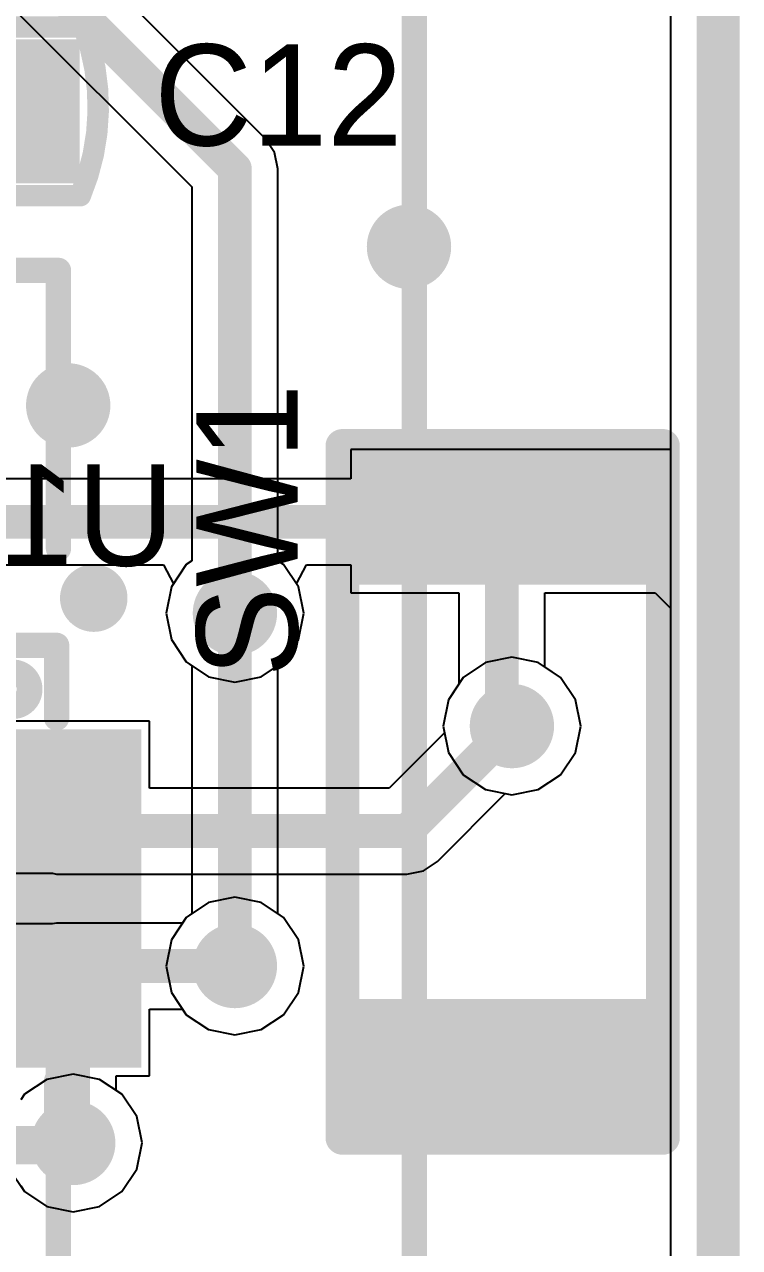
# Model space of a CAD drawing. Extents: x 1.246 to 2.212, y 2.225 to 2.946.
# Drawn here: x 2.0433 to 2.2102, y 2.4198 to 2.7052 of the extents above; entities that cross this region are included whole.
import ezdxf

# ---------------------------------------------------------------- set-up
doc = ezdxf.new("R2010")
doc.units = 0
doc.layers.get('0').update_dxf_attribs({"linetype": 'CONTINUOUS'})
for name, color, linetype in [('BOTTOMLAYER', 5, 'CONTINUOUS'), ('BOTTOMOVERLAY', 54, 'CONTINUOUS'), ('BOTTOMPASTE', 16, 'CONTINUOUS'), ('BOTTOMSOLDER', 6, 'CONTINUOUS'), ('KEEPOUTLAYER', 6, 'CONTINUOUS'), ('MULTILAYER', 9, 'CONTINUOUS'), ('TOPLAYER', 1, 'CONTINUOUS'), ('TOPOVERLAY', 2, 'CONTINUOUS'), ('TOPPASTE', 8, 'CONTINUOUS'), ('TOPSOLDER', 216, 'CONTINUOUS'), ('VIAHOLELAYER', 16, 'CONTINUOUS')]:
    doc.layers.add(name, color=color, linetype=linetype)

# ---------------------------------------------------------------- blocks, each defined once
blk = doc.blocks.new('C_0402_2')
at = {"layer": 'TOPLAYER'}
for p, q in [((0.008518, 0.0165), (-0.008982, 0.0165)), ((-0.008982, 0.0165), (-0.008982, -0.0165)), ((0.008518, -0.016), (0.008518, 0.0165)), ((-0.008982, -0.0165), (0.009018, -0.0165)), ((0.009018, -0.0165), (0.008518, -0.016))]:
    blk.add_line(p, q, dxfattribs=at)
for points in [[(-0.00884, -0.012795), (-0.00884, 0.012795), (-0.030494, -0.012795), (-0.030494, 0.012795)], [(0.03053, -0.012795), (0.03053, 0.012795), (0.008876, -0.012795), (0.008876, 0.012795)]]:
    blk.add_solid(points, dxfattribs=at)
at = {"layer": 'TOPOVERLAY', "const_width": 0.005}
for points in [[(-0.03382, -0.019341, -0.193022), (-0.033854, 0.01965)], [(0.035464, 0.019716, -0.191665), (0.034708, -0.019637)]]:
    blk.add_lwpolyline(points, format="xyb", dxfattribs=at)
at = {"layer": 'TOPOVERLAY', "const_width": 0.0025}
for points in [[(-0.035104, 0.01965, 1), (-0.032604, 0.01965, 1)], [(-0.03509, 0.019685, 1), (-0.03259, 0.019685, 1)], [(-0.009106, 0.019685, 1), (-0.006606, 0.019685, 1)], [(0.006642, 0.019685, 1), (0.009142, 0.019685, 1)], [(0.034214, 0.019716, 1), (0.036714, 0.019716, 1)], [(0.034225, 0.019685, 1), (0.036726, 0.019685, 1)], [(-0.03509, -0.019291, 1), (-0.03259, -0.019291, 1)], [(-0.03507, -0.019341, 1), (-0.03257, -0.019341, 1)], [(-0.009106, -0.019685, 1), (-0.006606, -0.019685, 1)], [(0.006642, -0.019685, 1), (0.009142, -0.019685, 1)], [(0.033438, -0.019685, 1), (0.035938, -0.019685, 1)], [(0.033458, -0.019637, 1), (0.035958, -0.019637, 1)]]:
    blk.add_lwpolyline(points, format="xyb", close=True, dxfattribs=at)
at = {"layer": 'TOPOVERLAY', "const_width": 0.005}
for points in [[(-0.03384, 0.019685), (-0.007856, 0.019685)], [(0.007892, 0.019685), (0.035476, 0.019685)], [(-0.03384, -0.019291), (-0.007856, -0.019685)], [(0.007892, -0.019685), (0.034688, -0.019685)]]:
    blk.add_lwpolyline(points, dxfattribs=at)
at = {"layer": 'TOPPASTE'}
for points in [[(-0.00884, -0.012795), (-0.00884, 0.012795), (-0.030494, -0.012795), (-0.030494, 0.012795)], [(0.03053, -0.012795), (0.03053, 0.012795), (0.008876, -0.012795), (0.008876, 0.012795)]]:
    blk.add_solid(points, dxfattribs=at)
at = {"layer": 'TOPSOLDER'}
for points in [[(-0.00484, -0.016795), (-0.00484, 0.016795), (-0.034494, -0.016795), (-0.034494, 0.016795)], [(0.03453, -0.016795), (0.03453, 0.016795), (0.004876, -0.016795), (0.004876, 0.016795)]]:
    blk.add_solid(points, dxfattribs=at)
blk = doc.blocks.new('SWITCH_13')
at = {"layer": 'TOPLAYER'}
for points in [[(-0.052323, 0.029528), (-0.073976, 0.029528), (-0.052323, -0.029528), (-0.073976, -0.029528)], [(0.073976, 0.029528), (0.052323, 0.029528), (0.073976, -0.029528), (0.052323, -0.029528)]]:
    blk.add_solid(points, dxfattribs=at)
at = {"layer": 'TOPOVERLAY', "const_width": 0.007874}
for points in [[(-0.080709, 0.037402), (0.080709, 0.037402)], [(-0.080709, 0.037402), (-0.080709, -0.037402)], [(0.080709, 0.037402), (0.080709, -0.037402)], [(-0.080709, -0.037402), (0.080709, -0.037402)]]:
    blk.add_lwpolyline(points, dxfattribs=at)
at = {"layer": 'TOPOVERLAY', "const_width": 0.003937}
for points in [[(-0.082677, 0.037402, 1), (-0.07874, 0.037402, 1)], [(-0.082677, 0.037402, 1), (-0.07874, 0.037402, 1)], [(0.07874, 0.037402, 1), (0.082677, 0.037402, 1)], [(0.07874, 0.037402, 1), (0.082677, 0.037402, 1)], [(-0.082677, -0.037402, 1), (-0.07874, -0.037402, 1)], [(-0.082677, -0.037402, 1), (-0.07874, -0.037402, 1)], [(0.07874, -0.037402, 1), (0.082677, -0.037402, 1)], [(0.07874, -0.037402, 1), (0.082677, -0.037402, 1)]]:
    blk.add_lwpolyline(points, format="xyb", close=True, dxfattribs=at)
at = {"layer": 'TOPPASTE'}
for points in [[(-0.052323, 0.029528), (-0.073976, 0.029528), (-0.052323, -0.029528), (-0.073976, -0.029528)], [(0.073976, 0.029528), (0.052323, 0.029528), (0.073976, -0.029528), (0.052323, -0.029528)]]:
    blk.add_solid(points, dxfattribs=at)
at = {"layer": 'TOPSOLDER'}
for points in [[(-0.048323, 0.033528), (-0.077976, 0.033528), (-0.048323, -0.033528), (-0.077976, -0.033528)], [(0.077976, 0.033528), (0.048323, 0.033528), (0.077976, -0.033528), (0.048323, -0.033528)]]:
    blk.add_solid(points, dxfattribs=at)
blk = doc.blocks.new('QFN_20_0_4___B_27')
at = {"layer": 'BOTTOMLAYER'}
for points in [[(-0.035433, 0.074803), (-0.035433, 0.051181), (-0.027559, 0.074803), (-0.027559, 0.051181)], [(-0.019685, 0.074803), (-0.019685, 0.043307), (-0.011811, 0.074803), (-0.011811, 0.043307)], [(-0.003937, 0.074803), (-0.003937, 0.043307), (0.003937, 0.074803), (0.003937, 0.043307)], [(0.011811, 0.074803), (0.011811, 0.043307), (0.019685, 0.074803), (0.019685, 0.043307)], [(0.027559, 0.074803), (0.027559, 0.051181), (0.035433, 0.074803), (0.035433, 0.051181)], [(-0.074803, 0.027559), (-0.051181, 0.027559), (-0.074803, 0.035433), (-0.051181, 0.035433)], [(0.051181, 0.027559), (0.074803, 0.027559), (0.051181, 0.035433), (0.074803, 0.035433)], [(-0.02559, -0.02559), (0.02559, -0.02559), (-0.02559, 0.02559), (0.02559, 0.02559)], [(-0.074803, 0.011811), (-0.043307, 0.011811), (-0.074803, 0.019685), (-0.043307, 0.019685)], [(0.043307, 0.011811), (0.074803, 0.011811), (0.043307, 0.019685), (0.074803, 0.019685)], [(-0.074803, -0.003937), (-0.043307, -0.003937), (-0.074803, 0.003937), (-0.043307, 0.003937)], [(0.043307, -0.003937), (0.074803, -0.003937), (0.043307, 0.003937), (0.074803, 0.003937)], [(-0.074803, -0.019685), (-0.043307, -0.019685), (-0.074803, -0.011811), (-0.043307, -0.011811)], [(0.043307, -0.019685), (0.074803, -0.019685), (0.043307, -0.011811), (0.074803, -0.011811)], [(-0.074803, -0.035433), (-0.051181, -0.035433), (-0.074803, -0.027559), (-0.051181, -0.027559)], [(0.051181, -0.035433), (0.074803, -0.035433), (0.051181, -0.027559), (0.074803, -0.027559)], [(-0.019685, -0.043307), (-0.019685, -0.074803), (-0.011811, -0.043307), (-0.011811, -0.074803)], [(-0.003937, -0.043307), (-0.003937, -0.074803), (0.003937, -0.043307), (0.003937, -0.074803)], [(0.011811, -0.043307), (0.011811, -0.074803), (0.019685, -0.043307), (0.019685, -0.074803)], [(-0.035433, -0.051181), (-0.035433, -0.074803), (-0.027559, -0.051181), (-0.027559, -0.074803)], [(0.027559, -0.051181), (0.027559, -0.074803), (0.035433, -0.051181), (0.035433, -0.074803)]]:
    blk.add_solid(points, dxfattribs=at)
at = {"layer": 'BOTTOMOVERLAY'}
for points, const_width in [([(-0.066142, 0.067716, 1), (-0.074016, 0.067716, 1)], 0.007874), ([(-0.075984, 0.067716, 1), (-0.072047, 0.067716, 1)], 0.003937), ([(-0.06811, 0.067716, 1), (-0.064173, 0.067716, 1)], 0.003937), ([(-0.060532, 0.059055, 1), (-0.057579, 0.059055, 1)], 0.002953), ([(-0.060532, 0.059055, 1), (-0.057579, 0.059055, 1)], 0.002953), ([(-0.043602, 0.059055, 1), (-0.04065, 0.059055, 1)], 0.002953), ([(0.041043, 0.059055, 1), (0.043996, 0.059055, 1)], 0.002953), ([(0.057579, 0.059055, 1), (0.060532, 0.059055, 1)], 0.002953), ([(0.057579, 0.059055, 1), (0.060532, 0.059055, 1)], 0.002953), ([(-0.044882, 0.048819, 1), (-0.052756, 0.048819, 1)], 0.006), ([(-0.054256, 0.048819, 1), (-0.051256, 0.048819, 1)], 0.003), ([(-0.046382, 0.048819, 1), (-0.043382, 0.048819, 1)], 0.003), ([(-0.060532, 0.04252, 1), (-0.057579, 0.04252, 1)], 0.002953), ([(0.057579, 0.04252, 1), (0.060532, 0.04252, 1)], 0.002953), ([(-0.060532, -0.04252, 1), (-0.057579, -0.04252, 1)], 0.002953), ([(0.057579, -0.04252, 1), (0.060532, -0.04252, 1)], 0.002953), ([(-0.060532, -0.059055, 1), (-0.057579, -0.059055, 1)], 0.002953), ([(-0.060532, -0.059055, 1), (-0.057579, -0.059055, 1)], 0.002953), ([(-0.043996, -0.059055, 1), (-0.041043, -0.059055, 1)], 0.002953), ([(0.041043, -0.059055, 1), (0.043996, -0.059055, 1)], 0.002953), ([(0.057579, -0.059055, 1), (0.060532, -0.059055, 1)], 0.002953), ([(0.057579, -0.059055, 1), (0.060532, -0.059055, 1)], 0.002953)]:
    blk.add_lwpolyline(points, format="xyb", close=True, dxfattribs=dict(at, const_width=const_width))
at = {"layer": 'BOTTOMOVERLAY', "const_width": 0.005906}
for points in [[(-0.059055, 0.04252), (-0.059055, 0.059055)], [(-0.042126, 0.059055), (-0.059055, 0.059055)], [(0.059055, 0.059055), (0.04252, 0.059055)], [(0.059055, 0.04252), (0.059055, 0.059055)], [(-0.059055, -0.059055), (-0.059055, -0.04252)], [(0.059055, -0.059055), (0.059055, -0.04252)], [(-0.04252, -0.059055), (-0.059055, -0.059055)], [(0.059055, -0.059055), (0.04252, -0.059055)]]:
    blk.add_lwpolyline(points, dxfattribs=at)
at = {"layer": 'BOTTOMPASTE'}
for points in [[(-0.035433, 0.074803), (-0.035433, 0.051181), (-0.027559, 0.074803), (-0.027559, 0.051181)], [(-0.019685, 0.074803), (-0.019685, 0.043307), (-0.011811, 0.074803), (-0.011811, 0.043307)], [(-0.003937, 0.074803), (-0.003937, 0.043307), (0.003937, 0.074803), (0.003937, 0.043307)], [(0.011811, 0.074803), (0.011811, 0.043307), (0.019685, 0.074803), (0.019685, 0.043307)], [(0.027559, 0.074803), (0.027559, 0.051181), (0.035433, 0.074803), (0.035433, 0.051181)], [(-0.074803, 0.027559), (-0.051181, 0.027559), (-0.074803, 0.035433), (-0.051181, 0.035433)], [(0.051181, 0.027559), (0.074803, 0.027559), (0.051181, 0.035433), (0.074803, 0.035433)], [(-0.02559, -0.02559), (0.02559, -0.02559), (-0.02559, 0.02559), (0.02559, 0.02559)], [(-0.074803, 0.011811), (-0.043307, 0.011811), (-0.074803, 0.019685), (-0.043307, 0.019685)], [(0.043307, 0.011811), (0.074803, 0.011811), (0.043307, 0.019685), (0.074803, 0.019685)], [(-0.074803, -0.003937), (-0.043307, -0.003937), (-0.074803, 0.003937), (-0.043307, 0.003937)], [(0.043307, -0.003937), (0.074803, -0.003937), (0.043307, 0.003937), (0.074803, 0.003937)], [(-0.074803, -0.019685), (-0.043307, -0.019685), (-0.074803, -0.011811), (-0.043307, -0.011811)], [(0.043307, -0.019685), (0.074803, -0.019685), (0.043307, -0.011811), (0.074803, -0.011811)], [(-0.074803, -0.035433), (-0.051181, -0.035433), (-0.074803, -0.027559), (-0.051181, -0.027559)], [(0.051181, -0.035433), (0.074803, -0.035433), (0.051181, -0.027559), (0.074803, -0.027559)], [(-0.019685, -0.043307), (-0.019685, -0.074803), (-0.011811, -0.043307), (-0.011811, -0.074803)], [(-0.003937, -0.043307), (-0.003937, -0.074803), (0.003937, -0.043307), (0.003937, -0.074803)], [(0.011811, -0.043307), (0.011811, -0.074803), (0.019685, -0.043307), (0.019685, -0.074803)], [(-0.035433, -0.051181), (-0.035433, -0.074803), (-0.027559, -0.051181), (-0.027559, -0.074803)], [(0.027559, -0.051181), (0.027559, -0.074803), (0.035433, -0.051181), (0.035433, -0.074803)]]:
    blk.add_solid(points, dxfattribs=at)
at = {"layer": 'BOTTOMSOLDER'}
for points in [[(-0.039433, 0.078803), (-0.039433, 0.047181), (-0.023559, 0.078803), (-0.023559, 0.047181)], [(-0.023685, 0.078803), (-0.023685, 0.039307), (-0.007811, 0.078803), (-0.007811, 0.039307)], [(-0.007937, 0.078803), (-0.007937, 0.039307), (0.007937, 0.078803), (0.007937, 0.039307)], [(0.007811, 0.078803), (0.007811, 0.039307), (0.023685, 0.078803), (0.023685, 0.039307)], [(0.023559, 0.078803), (0.023559, 0.047181), (0.039433, 0.078803), (0.039433, 0.047181)], [(-0.078803, 0.023559), (-0.047181, 0.023559), (-0.078803, 0.039433), (-0.047181, 0.039433)], [(0.047181, 0.023559), (0.078803, 0.023559), (0.047181, 0.039433), (0.078803, 0.039433)], [(-0.02959, -0.02959), (0.02959, -0.02959), (-0.02959, 0.02959), (0.02959, 0.02959)], [(-0.078803, 0.007811), (-0.039307, 0.007811), (-0.078803, 0.023685), (-0.039307, 0.023685)], [(0.039307, 0.007811), (0.078803, 0.007811), (0.039307, 0.023685), (0.078803, 0.023685)], [(-0.078803, -0.007937), (-0.039307, -0.007937), (-0.078803, 0.007937), (-0.039307, 0.007937)], [(0.039307, -0.007937), (0.078803, -0.007937), (0.039307, 0.007937), (0.078803, 0.007937)], [(-0.078803, -0.023685), (-0.039307, -0.023685), (-0.078803, -0.007811), (-0.039307, -0.007811)], [(0.039307, -0.023685), (0.078803, -0.023685), (0.039307, -0.007811), (0.078803, -0.007811)], [(-0.078803, -0.039433), (-0.047181, -0.039433), (-0.078803, -0.023559), (-0.047181, -0.023559)], [(0.047181, -0.039433), (0.078803, -0.039433), (0.047181, -0.023559), (0.078803, -0.023559)], [(-0.023685, -0.039307), (-0.023685, -0.078803), (-0.007811, -0.039307), (-0.007811, -0.078803)], [(-0.007937, -0.039307), (-0.007937, -0.078803), (0.007937, -0.039307), (0.007937, -0.078803)], [(0.007811, -0.039307), (0.007811, -0.078803), (0.023685, -0.039307), (0.023685, -0.078803)], [(-0.039433, -0.047181), (-0.039433, -0.078803), (-0.023559, -0.047181), (-0.023559, -0.078803)], [(0.023559, -0.047181), (0.023559, -0.078803), (0.039433, -0.047181), (0.039433, -0.078803)]]:
    blk.add_solid(points, dxfattribs=at)

msp = doc.modelspace()

# ---------------------------------------------------------------- linework, layer by layer
at = {"layer": 'BOTTOMLAYER'}
for p, q in [((2.194088, 2.733366), (2.194088, 2.317744)), ((2.194088, 2.733366), (2.194088, 2.317744)), ((2.099543, 2.678564), (2.052755, 2.725352)), ((2.099543, 2.678564), (2.052755, 2.725352)), ((2.038563, 2.71116), (2.082412, 2.667311)), ((2.038563, 2.71116), (2.082412, 2.667311)), ((2.101719, 2.675308), (2.099543, 2.678564)), ((2.101719, 2.675308), (2.099543, 2.678564)), ((2.102483, 2.671468), (2.101719, 2.675308)), ((2.102483, 2.671468), (2.101719, 2.675308)), ((2.102483, 2.580014), (2.102483, 2.671468)), ((2.102483, 2.580014), (2.102483, 2.671468)), ((2.082412, 2.667311), (2.082412, 2.580014)), ((2.082412, 2.667311), (2.082412, 2.580014)), ((2.082412, 2.580014), (2.081094, 2.579133)), ((2.082412, 2.580014), (2.081094, 2.579133)), ((2.103801, 2.579133), (2.102483, 2.580014)), ((2.103801, 2.579133), (2.102483, 2.580014)), ((2.081094, 2.579133), (2.077613, 2.573924)), ((2.081094, 2.579133), (2.077613, 2.573924)), ((2.107282, 2.573924), (2.103801, 2.579133)), ((2.107282, 2.573924), (2.103801, 2.579133)), ((2.077613, 2.573924), (2.076391, 2.567779)), ((2.077613, 2.573924), (2.076391, 2.567779)), ((2.108504, 2.567779), (2.107282, 2.573924)), ((2.108504, 2.567779), (2.107282, 2.573924)), ((2.076391, 2.567779), (2.077613, 2.561635)), ((2.076391, 2.567779), (2.077613, 2.561635)), ((2.107282, 2.561635), (2.108504, 2.567779)), ((2.107282, 2.561635), (2.108504, 2.567779)), ((2.077613, 2.561635), (2.081094, 2.556426)), ((2.077613, 2.561635), (2.081094, 2.556426)), ((2.103801, 2.556426), (2.107282, 2.561635)), ((2.103801, 2.556426), (2.107282, 2.561635)), ((2.157087, 2.55753), (2.150942, 2.556308)), ((2.157087, 2.55753), (2.150942, 2.556308)), ((2.163231, 2.556308), (2.157087, 2.55753)), ((2.163231, 2.556308), (2.157087, 2.55753)), ((2.081094, 2.556426), (2.086303, 2.552945)), ((2.081094, 2.556426), (2.086303, 2.552945)), ((2.098592, 2.552945), (2.103801, 2.556426)), ((2.098592, 2.552945), (2.103801, 2.556426)), ((2.150942, 2.556308), (2.145733, 2.552828)), ((2.150942, 2.556308), (2.145733, 2.552828)), ((2.16844, 2.552828), (2.163231, 2.556308)), ((2.16844, 2.552828), (2.163231, 2.556308)), ((2.086303, 2.552945), (2.092447, 2.551723)), ((2.086303, 2.552945), (2.092447, 2.551723)), ((2.092447, 2.551723), (2.098592, 2.552945)), ((2.092447, 2.551723), (2.098592, 2.552945)), ((2.145733, 2.552828), (2.142252, 2.547619)), ((2.145733, 2.552828), (2.142252, 2.547619)), ((2.171921, 2.547619), (2.16844, 2.552828)), ((2.171921, 2.547619), (2.16844, 2.552828)), ((2.142252, 2.547619), (2.14103, 2.541474)), ((2.142252, 2.547619), (2.14103, 2.541474)), ((2.173143, 2.541474), (2.171921, 2.547619)), ((2.173143, 2.541474), (2.171921, 2.547619)), ((2.072499, 2.542583), (2.037066, 2.542583)), ((2.072499, 2.542583), (2.037066, 2.542583)), ((2.072499, 2.527027), (2.072499, 2.542583)), ((2.072499, 2.527027), (2.072499, 2.542583)), ((2.141339, 2.539919), (2.128448, 2.527027)), ((2.141339, 2.539919), (2.128448, 2.527027)), ((2.14103, 2.541474), (2.141339, 2.539919)), ((2.14103, 2.541474), (2.141339, 2.539919)), ((2.171921, 2.535329), (2.173143, 2.541474)), ((2.171921, 2.535329), (2.173143, 2.541474)), ((2.16844, 2.53012), (2.171921, 2.535329)), ((2.16844, 2.53012), (2.171921, 2.535329)), ((2.163231, 2.52664), (2.16844, 2.53012)), ((2.163231, 2.52664), (2.16844, 2.53012)), ((2.128448, 2.527027), (2.072499, 2.527027)), ((2.128448, 2.527027), (2.072499, 2.527027)), ((2.139701, 2.509896), (2.155532, 2.525727)), ((2.139701, 2.509896), (2.155532, 2.525727)), ((2.155532, 2.525727), (2.157087, 2.525417)), ((2.155532, 2.525727), (2.157087, 2.525417)), ((2.157087, 2.525417), (2.163231, 2.52664)), ((2.157087, 2.525417), (2.163231, 2.52664)), ((2.136445, 2.507721), (2.139701, 2.509896)), ((2.136445, 2.507721), (2.139701, 2.509896)), ((2.029192, 2.50715), (2.049876, 2.50715)), ((2.029192, 2.50715), (2.049876, 2.50715)), ((2.049876, 2.50715), (2.050846, 2.506957)), ((2.049876, 2.50715), (2.050846, 2.506957)), ((2.050846, 2.506957), (2.132605, 2.506957)), ((2.050846, 2.506957), (2.132605, 2.506957)), ((2.132605, 2.506957), (2.136445, 2.507721)), ((2.132605, 2.506957), (2.136445, 2.507721)), ((2.086303, 2.50033), (2.081094, 2.49685)), ((2.086303, 2.50033), (2.081094, 2.49685)), ((2.092447, 2.501552), (2.086303, 2.50033)), ((2.092447, 2.501552), (2.086303, 2.50033)), ((2.098592, 2.50033), (2.092447, 2.501552)), ((2.098592, 2.50033), (2.092447, 2.501552)), ((2.103801, 2.49685), (2.098592, 2.50033)), ((2.103801, 2.49685), (2.098592, 2.50033)), ((2.081094, 2.49685), (2.080213, 2.495531)), ((2.081094, 2.49685), (2.080213, 2.495531)), ((2.107282, 2.491641), (2.103801, 2.49685)), ((2.107282, 2.491641), (2.103801, 2.49685)), ((2.049876, 2.495338), (2.029192, 2.495338)), ((2.049876, 2.495338), (2.029192, 2.495338)), ((2.050846, 2.495531), (2.049876, 2.495338)), ((2.050846, 2.495531), (2.049876, 2.495338)), ((2.080213, 2.495531), (2.050846, 2.495531)), ((2.080213, 2.495531), (2.050846, 2.495531)), ((2.108504, 2.485496), (2.107282, 2.491641)), ((2.108504, 2.485496), (2.107282, 2.491641)), ((2.107282, 2.479351), (2.108504, 2.485496)), ((2.107282, 2.479351), (2.108504, 2.485496)), ((2.103801, 2.474142), (2.107282, 2.479351)), ((2.103801, 2.474142), (2.107282, 2.479351)), ((2.072499, 2.459905), (2.072499, 2.475461)), ((2.072499, 2.475461), (2.080213, 2.475461)), ((2.072499, 2.459905), (2.072499, 2.475461)), ((2.072499, 2.475461), (2.080213, 2.475461)), ((2.080213, 2.475461), (2.081094, 2.474142)), ((2.080213, 2.475461), (2.081094, 2.474142)), ((2.081094, 2.474142), (2.086303, 2.470662)), ((2.081094, 2.474142), (2.086303, 2.470662)), ((2.098592, 2.470662), (2.103801, 2.474142)), ((2.098592, 2.470662), (2.103801, 2.474142)), ((2.086303, 2.470662), (2.092447, 2.46944)), ((2.086303, 2.470662), (2.092447, 2.46944)), ((2.092447, 2.46944), (2.098592, 2.470662)), ((2.092447, 2.46944), (2.098592, 2.470662)), ((2.06476, 2.456451), (2.06476, 2.459905)), ((2.06476, 2.459905), (2.072499, 2.459905)), ((2.06476, 2.456451), (2.06476, 2.459905)), ((2.06476, 2.459905), (2.072499, 2.459905)), ((2.06607, 2.455576), (2.06476, 2.456451)), ((2.06607, 2.455576), (2.06476, 2.456451)), ((2.069551, 2.450367), (2.06607, 2.455576)), ((2.069551, 2.450367), (2.06607, 2.455576)), ((2.070773, 2.444222), (2.069551, 2.450367)), ((2.070773, 2.444222), (2.069551, 2.450367)), ((2.069551, 2.438077), (2.070773, 2.444222)), ((2.069551, 2.438077), (2.070773, 2.444222)), ((2.039882, 2.438077), (2.043363, 2.432868)), ((2.039882, 2.438077), (2.043363, 2.432868)), ((2.06607, 2.432868), (2.069551, 2.438077)), ((2.06607, 2.432868), (2.069551, 2.438077)), ((2.043363, 2.432868), (2.048572, 2.429388)), ((2.043363, 2.432868), (2.048572, 2.429388)), ((2.060861, 2.429388), (2.06607, 2.432868)), ((2.060861, 2.429388), (2.06607, 2.432868)), ((2.048572, 2.429388), (2.054717, 2.428165)), ((2.048572, 2.429388), (2.054717, 2.428165)), ((2.054717, 2.428165), (2.060861, 2.429388)), ((2.054717, 2.428165), (2.060861, 2.429388))]:
    msp.add_line(p, q, dxfattribs=at)
at = {"layer": 'BOTTOMLAYER', "const_width": 0.007874}
for points in [[(2.037008, 2.726907), (2.092447, 2.671468)], [(2.092447, 2.567779), (2.092447, 2.671468)], [(2.132605, 2.516992), (2.157087, 2.541474)], [(2.050846, 2.516992), (2.132605, 2.516992)], [(2.050846, 2.485496), (2.092447, 2.485496)], [(2.054724, 2.44423), (2.054724, 2.46982)], [(2.054717, 2.444222), (2.054724, 2.44423)]]:
    msp.add_lwpolyline(points, dxfattribs=at)
at = {"layer": 'BOTTOMLAYER'}
for points, const_width in [([(2.090479, 2.671468, 1), (2.094416, 2.671468, 1)], 0.003937), ([(2.090479, 2.671468, 1), (2.094416, 2.671468, 1)], 0.003937), ([(2.12815, 2.653285, 1), (2.137992, 2.653285, 1)], 0.009843), ([(2.048622, 2.616277, 1), (2.058465, 2.616277, 1)], 0.009843), ([(2.087526, 2.567779, 1), (2.097368, 2.567779, 1)], 0.009843), ([(2.090479, 2.567779, 1), (2.094416, 2.567779, 1)], 0.003937), ([(2.152166, 2.541474, 1), (2.162008, 2.541474, 1)], 0.009843), ([(2.155118, 2.541474, 1), (2.159055, 2.541474, 1)], 0.003937), ([(2.048877, 2.516992, 1), (2.052814, 2.516992, 1)], 0.003937), ([(2.130636, 2.516992, 1), (2.134573, 2.516992, 1)], 0.003937), ([(2.130636, 2.516992, 1), (2.134573, 2.516992, 1)], 0.003937), ([(2.087526, 2.485496, 1), (2.097368, 2.485496, 1)], 0.009843), ([(2.048877, 2.485496, 1), (2.052814, 2.485496, 1)], 0.003937), ([(2.090479, 2.485496, 1), (2.094416, 2.485496, 1)], 0.003937), ([(2.052756, 2.46982, 1), (2.056693, 2.46982, 1)], 0.003937), ([(2.049796, 2.444222, 1), (2.059638, 2.444222, 1)], 0.009843), ([(2.052756, 2.44423, 1), (2.056693, 2.44423, 1)], 0.003937), ([(2.052756, 2.44423, 1), (2.056693, 2.44423, 1)], 0.003937), ([(2.052748, 2.444222, 1), (2.056685, 2.444222, 1)], 0.003937)]:
    msp.add_lwpolyline(points, format="xyb", close=True, dxfattribs=dict(at, const_width=const_width))
at = {"layer": 'BOTTOMOVERLAY', "const_width": 0.005906}
msp.add_lwpolyline([(2.134341, 2.291868), (2.134341, 2.724938)], dxfattribs=at)
at = {"layer": 'KEEPOUTLAYER', "const_width": 0.01}
msp.add_lwpolyline([(2.205207, 2.316671), (2.205207, 2.736474)], dxfattribs=at)
at = {"layer": 'MULTILAYER', "const_width": 0.009843}
for points in [[(2.12815, 2.653285, 1), (2.137992, 2.653285, 1)], [(2.048622, 2.616277, 1), (2.058465, 2.616277, 1)], [(2.087526, 2.567779, 1), (2.097368, 2.567779, 1)], [(2.152166, 2.541474, 1), (2.162008, 2.541474, 1)], [(2.087526, 2.485496, 1), (2.097368, 2.485496, 1)], [(2.049796, 2.444222, 1), (2.059638, 2.444222, 1)]]:
    msp.add_lwpolyline(points, format="xyb", close=True, dxfattribs=at)
at = {"layer": 'TOPLAYER'}
for p, q in [((2.194088, 2.733366), (2.194088, 2.606002)), ((2.190364, 2.606001), (2.119499, 2.606001)), ((2.119499, 2.606001), (2.119499, 2.599147)), ((2.194088, 2.606002), (2.190364, 2.606002)), ((2.190364, 2.606002), (2.190364, 2.606001)), ((2.119499, 2.599147), (2.02846, 2.599147)), ((2.032617, 2.579076), (2.075752, 2.579076)), ((2.075752, 2.579076), (2.078109, 2.574667)), ((2.106785, 2.574667), (2.109142, 2.579076)), ((2.109142, 2.579076), (2.119499, 2.579076)), ((2.119499, 2.579076), (2.119499, 2.572537)), ((2.077613, 2.573924), (2.076391, 2.567779)), ((2.078109, 2.574667), (2.077613, 2.573924)), ((2.107282, 2.573924), (2.106785, 2.574667)), ((2.108504, 2.567779), (2.107282, 2.573924)), ((2.119499, 2.572537), (2.144689, 2.572537)), ((2.144689, 2.572537), (2.144689, 2.551265)), ((2.16476, 2.555287), (2.16476, 2.572537)), ((2.16476, 2.572537), (2.190364, 2.572537)), ((2.190364, 2.572537), (2.190364, 2.572537)), ((2.190364, 2.572537), (2.190552, 2.572537)), ((2.190552, 2.572537), (2.194088, 2.569001)), ((2.194088, 2.569001), (2.194088, 2.317744)), ((2.076391, 2.567779), (2.077613, 2.561635)), ((2.107282, 2.561635), (2.108504, 2.567779)), ((2.077613, 2.561635), (2.081094, 2.556426)), ((2.103801, 2.556426), (2.107282, 2.561635)), ((2.081094, 2.556426), (2.082412, 2.555545)), ((2.082412, 2.555545), (2.082412, 2.497731)), ((2.102483, 2.555545), (2.103801, 2.556426)), ((2.102483, 2.497731), (2.102483, 2.555545)), ((2.16844, 2.552828), (2.16476, 2.555287)), ((2.144689, 2.551265), (2.142252, 2.547619)), ((2.171921, 2.547619), (2.16844, 2.552828)), ((2.142252, 2.547619), (2.14103, 2.541474)), ((2.173143, 2.541474), (2.171921, 2.547619)), ((2.14103, 2.541474), (2.142252, 2.535329)), ((2.171921, 2.535329), (2.173143, 2.541474)), ((2.142252, 2.535329), (2.145733, 2.53012)), ((2.16844, 2.53012), (2.171921, 2.535329)), ((2.145733, 2.53012), (2.150942, 2.52664)), ((2.163231, 2.52664), (2.16844, 2.53012)), ((2.150942, 2.52664), (2.157087, 2.525417)), ((2.157087, 2.525417), (2.163231, 2.52664)), ((2.081094, 2.49685), (2.077613, 2.491641)), ((2.082412, 2.497731), (2.081094, 2.49685)), ((2.103801, 2.49685), (2.102483, 2.497731)), ((2.107282, 2.491641), (2.103801, 2.49685)), ((2.077613, 2.491641), (2.076391, 2.485496)), ((2.108504, 2.485496), (2.107282, 2.491641)), ((2.076391, 2.485496), (2.077613, 2.479351)), ((2.107282, 2.479351), (2.108504, 2.485496)), ((2.077613, 2.479351), (2.081094, 2.474142)), ((2.103801, 2.474142), (2.107282, 2.479351)), ((2.081094, 2.474142), (2.086303, 2.470662)), ((2.098592, 2.470662), (2.103801, 2.474142)), ((2.086303, 2.470662), (2.092447, 2.46944)), ((2.092447, 2.46944), (2.098592, 2.470662)), ((2.054717, 2.460278), (2.048572, 2.459056)), ((2.060861, 2.459056), (2.054717, 2.460278)), ((2.048572, 2.459056), (2.043363, 2.455576)), ((2.06607, 2.455576), (2.060861, 2.459056)), ((2.043363, 2.455576), (2.042482, 2.454257)), ((2.069551, 2.450367), (2.06607, 2.455576)), ((2.070773, 2.444222), (2.069551, 2.450367)), ((2.069551, 2.438077), (2.070773, 2.444222)), ((2.06607, 2.432868), (2.069551, 2.438077)), ((2.042482, 2.434187), (2.043363, 2.432868)), ((2.043363, 2.432868), (2.048572, 2.429388)), ((2.060861, 2.429388), (2.06607, 2.432868)), ((2.048572, 2.429388), (2.054717, 2.428165)), ((2.054717, 2.428165), (2.060861, 2.429388))]:
    msp.add_line(p, q, dxfattribs=at)
for points, const_width in [([(2.12815, 2.653285, 1), (2.137992, 2.653285, 1)], 0.009843), ([(2.048622, 2.616277, 1), (2.058465, 2.616277, 1)], 0.009843), ([(2.152756, 2.589112, 1), (2.156693, 2.589112, 1)], 0.003937), ([(2.152756, 2.589112, 1), (2.156693, 2.589112, 1)], 0.003937), ([(2.087526, 2.567779, 1), (2.097368, 2.567779, 1)], 0.009843), ([(2.090479, 2.567779, 1), (2.094416, 2.567779, 1)], 0.003937), ([(2.152166, 2.541474, 1), (2.162008, 2.541474, 1)], 0.009843), ([(2.152756, 2.543836, 1), (2.156693, 2.543836, 1)], 0.003937), ([(2.152756, 2.543836, 1), (2.156693, 2.543836, 1)], 0.003937), ([(2.155118, 2.541474, 1), (2.159055, 2.541474, 1)], 0.003937), ([(2.087526, 2.485496, 1), (2.097368, 2.485496, 1)], 0.009843), ([(2.090479, 2.485496, 1), (2.094416, 2.485496, 1)], 0.003937), ([(2.049796, 2.444222, 1), (2.059638, 2.444222, 1)], 0.009843), ([(2.052748, 2.444222, 1), (2.056685, 2.444222, 1)], 0.003937)]:
    msp.add_lwpolyline(points, format="xyb", close=True, dxfattribs=dict(at, const_width=const_width))
at = {"layer": 'TOPLAYER', "const_width": 0.007874}
for points in [[(2.02846, 2.589112), (2.154724, 2.589112)], [(2.154724, 2.543836), (2.154724, 2.589112)], [(2.092447, 2.485496), (2.092447, 2.567779)], [(2.154724, 2.543836), (2.157087, 2.541474)], [(1.932891, 2.444222), (2.054717, 2.444222)]]:
    msp.add_lwpolyline(points, dxfattribs=at)
at = {"layer": 'TOPOVERLAY', "const_width": 0.005906}
for points in [[(1.986398, 2.647773), (2.05127, 2.647773)], [(2.05127, 2.582901), (2.05127, 2.647773)], [(2.05127, 2.404466), (2.05127, 2.469338)]]:
    msp.add_lwpolyline(points, dxfattribs=at)
at = {"layer": 'TOPOVERLAY', "const_width": 0.002953}
for points in [[(2.049794, 2.647773, 1), (2.052747, 2.647773, 1)], [(2.049794, 2.647773, 1), (2.052747, 2.647773, 1)], [(2.049794, 2.582901, 1), (2.052747, 2.582901, 1)], [(2.049794, 2.469338, 1), (2.052747, 2.469338, 1)]]:
    msp.add_lwpolyline(points, format="xyb", close=True, dxfattribs=at)
at = {"layer": 'VIAHOLELAYER', "const_width": 0.005906}
for points in [[(2.130118, 2.653285, 1), (2.136024, 2.653285, 1)], [(2.050591, 2.616277, 1), (2.056496, 2.616277, 1)], [(2.089495, 2.567779, 1), (2.0954, 2.567779, 1)], [(2.154134, 2.541474, 1), (2.160039, 2.541474, 1)], [(2.089495, 2.485496, 1), (2.0954, 2.485496, 1)], [(2.051764, 2.444222, 1), (2.057669, 2.444222, 1)]]:
    msp.add_lwpolyline(points, format="xyb", close=True, dxfattribs=at)

# ---------------------------------------------------------------- block references
for name, p, rotation in [('C_0402_2', (2.021691, 2.684891), 360), ('SWITCH_13', (2.154931, 2.52612), 90), ('QFN_20_0_4___B_27', (1.991791, 2.501244), 270)]:
    msp.add_blockref(name, p, dxfattribs=dict(rotation=rotation))

# ---------------------------------------------------------------- texts
at = {"layer": 'BOTTOMOVERLAY', "text_generation_flag": 2}
msp.add_text('U1', height=0.023622, rotation=360, dxfattribs=at).set_placement((2.078346, 2.578876))
at = {"layer": 'TOPOVERLAY'}
for s, rotation, p in [('C12', 360, (2.073622, 2.676907)), ('SW1', 90, (2.107087, 2.552891))]:
    msp.add_text(s, height=0.023622, rotation=rotation, dxfattribs=at).set_placement(p)

doc.saveas('drawing.dxf')
